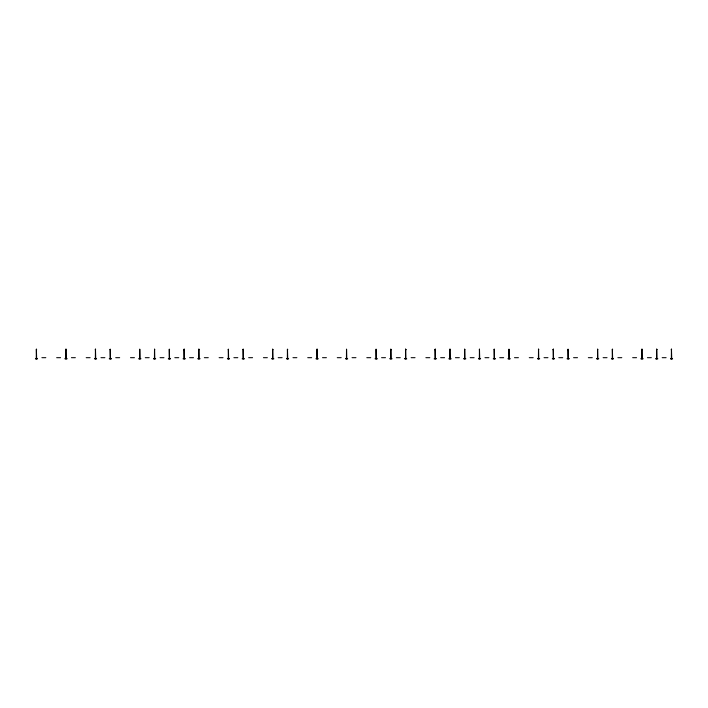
<?xml version="1.0" encoding="UTF-8"?>
<svg xmlns="http://www.w3.org/2000/svg" width="708" height="708" viewBox="0 0 708 708"><rect width="100%" height="100%" fill="white"/><g stroke="black" fill="none" stroke-linecap="round" stroke-linejoin="round"><path stroke-width="1.06" d="M36.285 358.797L36.373 349.115L36.639 358.797M65.826 358.797L65.915 349.115L66.18 358.797M95.368 358.797L95.456 349.115L95.722 358.797M110.129 358.797L110.218 349.115L110.492 358.797M139.671 358.797L139.759 349.115L140.025 358.797M154.441 358.797L154.53 349.115L154.795 358.797M169.212 358.797L169.3 349.115L169.566 358.797M183.983 358.797L184.071 349.115L184.337 358.797M198.744 358.797L198.833 349.115L199.098 358.797M228.286 358.797L228.374 349.115L228.64 358.797M243.056 358.797L243.145 349.115L243.41 358.797M272.589 358.797L272.677 349.115L272.952 358.797M287.359 358.797L287.448 349.115L287.714 358.797M316.901 358.797L316.989 349.115L317.255 358.797M346.442 358.797L346.531 349.115L346.796 358.797M375.975 358.797L376.063 349.115L376.329 358.797M390.745 358.797L390.834 349.115L391.099 358.797M405.516 358.797L405.604 349.115L405.87 358.797M435.048 358.797L435.137 349.115L435.411 358.797M449.819 358.797L449.907 349.115L450.173 358.797M464.59 358.797L464.678 349.115L464.944 358.797M479.36 358.797L479.449 349.115L479.714 358.797M494.131 358.797L494.219 349.115L494.485 358.797M508.902 358.797L508.99 349.115L509.256 358.797M538.434 358.797L538.523 349.115L538.788 358.797M553.205 358.797L553.293 349.115L553.559 358.797M567.975 358.797L568.064 349.115L568.329 358.797M597.508 358.797L597.596 349.115L597.871 358.797M612.278 358.797L612.367 349.115L612.632 358.797M641.82 358.797L641.908 349.115L642.174 358.797M656.59 358.797L656.679 349.115L656.944 358.797M671.361 358.797L671.45 349.115L671.715 358.797M36.418 349.292L36.639 349.779M154.574 349.292L154.707 349.779M243.278 349.292L243.056 349.513M272.722 349.292L272.952 349.779M390.878 349.292L391.099 349.779M464.722 349.292L464.678 349.779M479.493 349.292L479.449 349.779M494.264 349.292L494.396 349.779M597.738 349.292L597.596 349.779M612.411 349.292L612.632 349.779M110.129 349.513L110.218 349.779M169.566 349.513L169.477 349.779M228.286 349.513L228.374 349.779M287.714 349.513L287.714 349.779M346.442 349.513L346.531 349.779M509.256 349.513L509.256 349.779M567.975 349.513L567.975 349.779M41.896 357.682L45.808 357.682M56.667 357.682L60.569 357.682M71.437 357.682L75.34 357.682M86.208 357.682L90.111 357.682M100.97 357.682L104.881 357.682M115.74 357.682L119.652 357.682M130.511 357.682L134.423 357.682M145.282 357.682L149.184 357.682M160.052 357.682L163.955 357.682M174.814 357.682L178.726 357.682M189.585 357.682L193.496 357.682M204.355 357.682L208.267 357.682M219.126 357.682L223.029 357.682M233.897 357.682L237.799 357.682M248.667 357.682L252.57 357.682M263.429 357.682L267.341 357.682M278.2 357.682L282.111 357.682M292.97 357.682L296.873 357.682M307.741 357.682L311.644 357.682M322.512 357.682L326.415 357.682M337.274 357.682L341.185 357.682M352.044 357.682L355.956 357.682M366.815 357.682L370.726 357.682M381.585 357.682L385.488 357.682M396.356 357.682L400.259 357.682M411.127 357.682L415.03 357.682M425.889 357.682L429.8 357.682M440.659 357.682L444.571 357.682M455.43 357.682L459.333 357.682M470.2 357.682L474.103 357.682M484.971 357.682L488.874 357.682M499.733 357.682L503.645 357.682M514.504 357.682L518.415 357.682M529.274 357.682L533.186 357.682M544.045 357.682L547.948 357.682M558.816 357.682L562.718 357.682M573.577 357.682L577.489 357.682M588.348 357.682L592.26 357.682M603.119 357.682L607.03 357.682M617.889 357.682L621.792 357.682M632.66 357.682L636.563 357.682M647.431 357.682L651.333 357.682M662.192 357.682L666.104 357.682M35.665 358.62L37.267 358.62M65.207 358.62L66.8 358.62M94.739 358.62L96.341 358.62M109.51 358.62L111.112 358.62M139.051 358.62L140.644 358.62M153.822 358.62L155.415 358.62M168.584 358.62L170.186 358.62M183.354 358.62L184.956 358.62M198.125 358.62L199.727 358.62M227.666 358.62L229.259 358.62M242.437 358.62L244.03 358.62M271.969 358.62L273.571 358.62M286.74 358.62L288.342 358.62M316.281 358.62L317.874 358.62M345.814 358.62L347.416 358.62M375.355 358.62L376.957 358.62M390.126 358.62L391.719 358.62M404.896 358.62L406.489 358.62M434.429 358.62L436.031 358.62M449.199 358.62L450.801 358.62M463.97 358.62L465.563 358.62M478.741 358.62L480.334 358.62M493.503 358.62L495.104 358.62M508.273 358.62L509.875 358.62M537.815 358.62L539.416 358.62M552.585 358.62L554.178 358.62M567.356 358.62L568.949 358.62M596.888 358.62L598.49 358.62M611.659 358.62L613.261 358.62M641.2 358.62L642.793 358.62M655.962 358.62L657.564 358.62M670.733 358.62L672.335 358.62M35.4 358.885L37.533 358.814M64.941 358.814L67.065 358.814M94.474 358.814L96.607 358.885M109.244 358.814L111.377 358.885M138.786 358.885L140.919 358.814M153.556 358.885L155.68 358.814M168.318 358.885L170.451 358.885M183.089 358.814L185.222 358.814M197.859 358.814L199.992 358.814M227.401 358.814L229.525 358.885M242.163 358.814L244.295 358.885M271.704 358.814L273.837 358.814M286.474 358.814L288.607 358.885M316.016 358.814L318.14 358.885M345.548 358.814L347.681 358.885M375.09 358.814L377.222 358.885M389.86 358.814L391.984 358.814M404.622 358.814L406.755 358.885M434.163 358.885L436.296 358.814M448.934 358.885L451.067 358.885M463.705 358.814L465.837 358.814M478.475 358.814L480.599 358.814M493.237 358.814L495.37 358.885M508.008 358.814L510.141 358.885M537.549 358.814L539.682 358.814M552.32 358.814L554.444 358.814M567.081 358.814L569.214 358.814M596.623 358.885L598.756 358.814M611.393 358.885L613.526 358.814M640.935 358.885L643.059 358.814M655.697 358.885L657.829 358.814M670.467 358.885L672.6 358.885M66.048 349.292L65.826 349.779L66.048 349.292M95.589 349.292L95.368 349.779L95.589 349.292M184.204 349.292L183.983 349.779L184.204 349.292M198.966 349.292L198.833 349.779L198.966 349.292M317.122 349.292L316.989 349.779L317.122 349.292M405.737 349.292L405.87 349.779L405.737 349.292M435.278 349.292L435.137 349.779L435.278 349.292M450.04 349.292L449.819 349.779L450.04 349.292M538.655 349.292L538.434 349.779L538.655 349.292M553.426 349.292L553.205 349.779L553.426 349.292M642.041 349.292L641.82 349.779L642.041 349.292M656.812 349.292L656.59 349.779L656.812 349.292M671.582 349.292L671.361 349.779L671.582 349.292"/></g></svg>
